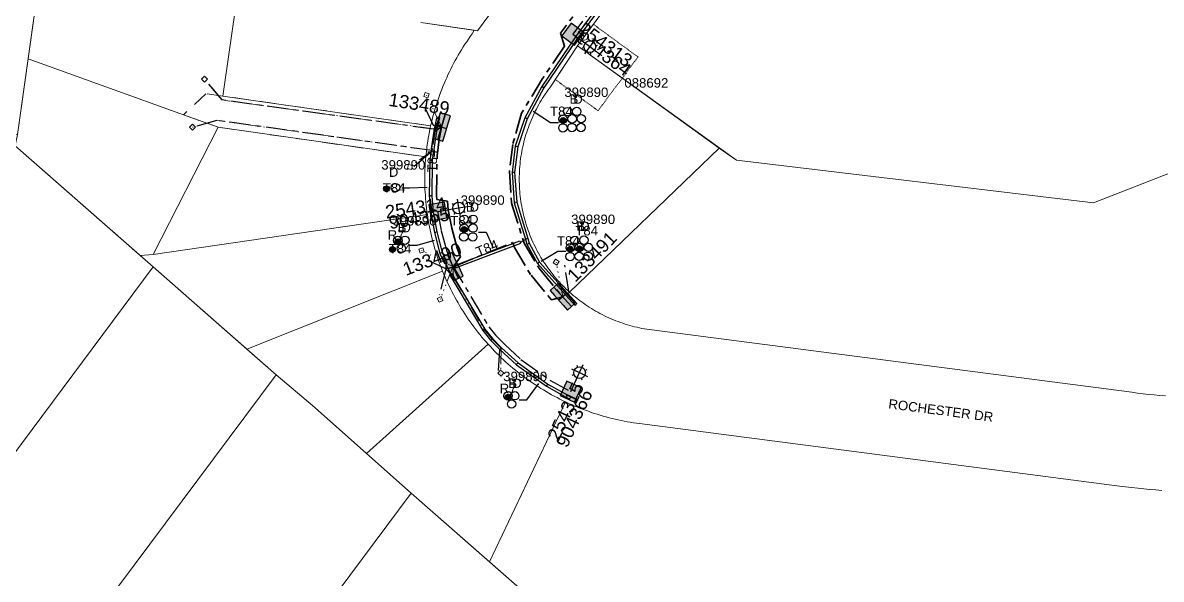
# Model space of a CAD drawing. Header units: metres. Extents: x 244561 to 254068, y 6159332 to 6162744.
# Drawn here: x 251543.8 to 251760.8, y 6161881.6 to 6161987.7 of the extents above; entities that cross this region are included whole.
import ezdxf
from ezdxf.enums import TextEntityAlignment as Align

# ---------------------------------------------------------------- set-up
doc = ezdxf.new("R2010")
doc.units = ezdxf.units.M
for name, pattern in [('Cable Exist UG', [7, 4, -1, 1, -1]), ('Dash', [5, 3, -2]), ('DASHED', [19.05, 12.7, -6.35]), ('HIDDEN2', [0.1875, 0.125, -0.0625]), ('PHANTOMX2', [6.6, 3, -0.75, 0.2, -0.75, 0.2, -0.75, 0.2, -0.75])]:
    doc.linetypes.add(name, pattern=pattern)
doc.layers.get('0').update_dxf_attribs({"color": 6})
for name, color, linetype, lineweight in [('_User_LV_Exist', 5, 'Continuous', 35), ('Cadastre Developer_SP_NEW', 92, 'Continuous', 15), ('Cadastre Easements_SP_EXT', 58, 'DASHED', 15), ('Cadastre Land Parcels_SP_EXT', 118, 'Continuous', 15), ('Cadastre Other Property_SP_EXT', 138, 'DASHED', 15), ('Cadastre Roads_SP_EXT', 218, 'Continuous', 15), ('Mains_LV_EXT', 163, 'Continuous', 25), ('Mains_LV_SL_EXT', 135, 'Continuous', 25), ('Services_SP_EXT', 42, 'PHANTOMX2', 20)]:
    doc.layers.add(name, color=color, linetype=linetype, lineweight=lineweight)
for name, color, linetype in [('Duct_SP_EXT', 30, 'Continuous'), ('Equip_SP_SL_EXT', 7, 'Continuous'), ('SupportsUG_SP_LV_EXT', 7, 'Continuous'), ('SupportsUG_SP_LV_SL_EXT', 7, 'Continuous'), ('Trench_SP_EXT', 7, 'Continuous')]:
    doc.layers.add(name, color=color, linetype=linetype)
doc.styles.add('COLUMN_LABEL', font='arial.ttf', dxfattribs={"height": 2})
doc.styles.add('iecARIAL', font='arial.ttf', dxfattribs={"height": 2})
doc.styles.add('POLE_LABEL', font='arial.ttf', dxfattribs={"height": 2})
doc.styles.add('SL_LABEL', font='arial.ttf', dxfattribs={"height": 2})
doc.styles.get("Standard").update_dxf_attribs({"font": 'arial.ttf'})

# ---------------------------------------------------------------- blocks, each defined once
blk = doc.blocks.new('COLUMN_EXT')
blk.add_hatch(color=256).paths.add_polyline_path([(1.5, -1.5), (1.5, 1.5), (-1.5, 1.5), (-1.5, -1.5)])
blk.add_lwpolyline([(1.5, 1.5), (-1.5, 1.5), (-1.5, -1.5), (1.5, -1.5)], close=True)
at = {"flags": 1}
blk.add_attdef('Z', (-1.81, 2.35), '', height=0.2, rotation=180, dxfattribs=at)
at = {"flags": 9}
for tag, style, p in [('STRUCTURE_PLANT_NUMBER', 'POLE_LABEL', (-1.81, -0.03)), ('STREET_CODE', 'COLUMN_LABEL', (-1.81, 0.2))]:
    blk.add_attdef(tag, text='', height=0.2, rotation=180, dxfattribs=dict(at, style=style)).set_placement(p, align=Align.MIDDLE_LEFT)
for tag, p in [('COLUMN_TYPE', (-1.81, 0.4)), ('STREETNAME', (-1.81, 1.6)), ('OWNED_BY', (-1.81, 0.6)), ('LOCATION', (-1.81, 1.4)), ('SUBURB', (-1.81, 1.8)), ('LEGEND', (-1.81, 1.2)), ('USAGE', (-1.81, 1)), ('NOTES', (-1.81, 2)), ('STATE', (-1.81, 0.8))]:
    blk.add_attdef(tag, text='', height=0.2, rotation=180, dxfattribs=at).set_placement(p, align=Align.MIDDLE_LEFT)
at = {"style": 'COLUMN_LABEL', "width": 0.9, "flags": 8}
blk.add_attdef('ASSET_NUM', text='', height=2, rotation=270, dxfattribs=at).set_placement((2, -4), align=Align.MIDDLE_LEFT)
blk = doc.blocks.new('PILLAR_EXT')
blk.add_hatch(color=256).paths.add_polyline_path([(-2.5, 1), (-2.5, -1), (2.5, -1), (2.5, 1)])
for p, q in [((-2.5, 0), (2.5, 0)), ((0, 1), (0, -1))]:
    blk.add_line(p, q)
at = {"ltscale": 10}
blk.add_line((2.5, 0), (-2.5, 0), dxfattribs=at)
blk.add_lwpolyline([(-2.5, -1), (-1.25, -1), (1.25, -1), (2.5, -1), (2.5, 1), (-2.5, 1)], close=True)
at = {"width": 0.9, "flags": 8}
blk.add_attdef('ASSET_NUM', text='', height=2, rotation=90, dxfattribs=at).set_placement((-2, 4), align=Align.MIDDLE_LEFT)
for tag, p, flags in [('OWNED_BY', (0, -0.2), 9), ('STATE', (0, -0.4), 9), ('SUPPORT_TYPE', (0, -0.6), 9), ('STREETNAME', (0, -1.8), 9), ('SUBURB', (0, -2), 1), ('USAGE', (0, -0.8), 9), ('LEGEND', (0, -1), 9), ('LOCATION', (0, -1.2), 9), ('NOTES', (0, -1.4), 9), ('PARENT', (0, -1.6), 9)]:
    blk.add_attdef(tag, p, '', height=0.2, dxfattribs=dict(flags=flags))
blk = doc.blocks.new('DUCT_EXT')
blk.add_circle((0, 0.8), 0.8)
at = {"flags": 1}
blk.add_attdef('Z', (0, 0), '', height=0.2, dxfattribs=at)
at = {"flags": 9}
for tag, p in [('DUCT_CODE', (0, 0)), ('XSECT_TYPE', (0, -0.2)), ('STATE', (0, -0.6)), ('FB_REFERENCE', (0, -0.4)), ('NOTES', (0, -0.8))]:
    blk.add_attdef(tag, text='', height=0.2, dxfattribs=at).set_placement(p, align=Align.MIDDLE_LEFT)
blk = doc.blocks.new('SL_LANTERN_EXT')
at = {"flags": 9}
for tag, p in [('LRATECODE', (-7.4, 0)), ('LOUTREACHVOCAB', (-7.2, 0)), ('LOUTREACH', (-7, 0)), ('LANTNUMBER', (-6.6, 0)), ('LNEW', (-6.4, 0)), ('LMASTVOCAB', (-6.2, 0)), ('LMAST', (-6, 0)), ('LLAMPVOCAB', (-5.8, 0)), ('LLAMP', (-5.6, 0)), ('LEXIST', (-5.4, 0)), ('LCHARGE3PERCENT', (-5.2, 0)), ('LCHARGE3', (-5, 0)), ('LCHARGE2PERCENT', (-4.8, 0)), ('LCHARGE2', (-4.6, 0)), ('LCHARGE1PERCENT', (-4.4, 0)), ('LCHARGE1', (-4.2, 0)), ('LCATEGORY', (-4, 0)), ('LBRACKETVOCAB', (-3.8, 0)), ('LBRACKET', (-3.6, 0)), ('LKINGHEIGHT', (-3.4, 0)), ('CREPLACE', (-3.2, 0)), ('CREMOVE', (-3, 0)), ('CNUMBER', (-2.8, 0)), ('CNEW', (-2.6, 0)), ('CEXIST', (-2.4, 0)), ('USAGE', (-2.2, 0)), ('STATE', (-2, 0)), ('OWNED_BY', (-1.8, 0)), ('ORIENTATION', (-1.6, 0)), ('OPERATING_VOLTAGE', (-1.4, 0)), ('NO_PHASES', (-1.2, 0)), ('LANTERN_TYPE', (-1, 0)), ('LANTERN_PURPOSE', (-0.8, 0)), ('CONTROL_TYPE', (-0.6, 0)), ('CONSTRUCTED_VOLTAGE', (-0.4, 0))]:
    blk.add_attdef(tag, text='', height=0.001, rotation=270, dxfattribs=at).set_placement(p, align=Align.MIDDLE_LEFT)
at = {"style": 'SL_LABEL', "flags": 9}
blk.add_attdef('STREET_CODE', text='', height=0.001, rotation=270, dxfattribs=at).set_placement((0, 0), align=Align.MIDDLE_LEFT)
at = {"flags": 1}
blk.add_attdef('Z', (0, 0), '', height=0.001, rotation=270, dxfattribs=at)
at = {"width": 0.9}
blk.add_attdef('LNUMBER', text='', height=1, dxfattribs=at).set_placement((7, -1), align=Align.MIDDLE_LEFT)
at = {"flags": 9}
for tag, p in [('LREMOVE', (0, -7.6)), ('LREPLACE', (0, -7.8)), ('LTYPE', (0, -8)), ('LTYPEVOCAB', (0, -8.2)), ('LEGEND', (0, -8.4)), ('SUBURB', (0, -8.6)), ('STREETNAME', (0, -8.8)), ('LOCATION', (0, -9)), ('NOTES', (0, -9.2)), ('MAINTAINED_BY', (0, -9.86))]:
    blk.add_attdef(tag, text='', height=0.001, dxfattribs=at).set_placement(p, align=Align.MIDDLE_LEFT)
blk.add_attdef('OPERATED_BY', (0, -9.61), '', height=0.001, dxfattribs=at)
blk.add_wipeout([(5.69, 0), (5.06, -1.06), (4, -1.69), (2.94, -1.06), (2.31, 0), (2.94, 1.06), (4, 1.69), (5.06, 1.06)])
for p, q in [((0, 0), (4, 0)), ((2.94, 1.06), (3.2, 0.8)), ((4, 1.69), (4, 0)), ((5.06, 1.06), (4.8, 0.8)), ((2.94, -1.06), (3.2, -0.8)), ((4, 0), (5.69, 0)), ((4, 0), (4, -1.69)), ((5.06, -1.06), (4.8, -0.8))]:
    blk.add_line(p, q)
blk.add_circle((4, 0), 1.12)
blk = doc.blocks.new('CCP_EXT')
at = {"flags": 9}
for tag, p in [('STATE', (0, -1.8)), ('NOTES', (0, -2))]:
    blk.add_attdef(tag, text='', height=0.2, dxfattribs=at).set_placement(p, align=Align.MIDDLE_LEFT)
blk.add_wipeout([(0, 0.57), (0.57, 0), (0, -0.57), (-0.57, 0)])
blk.add_lwpolyline([(-0.57, 0), (0, 0.57), (0.57, 0), (0, -0.57), (-0.57, 0)])
at = {"flags": 1}
blk.add_attdef('Z', (0, 0), '', height=0.2, dxfattribs=at)
at = {"flags": 9}
for tag, p in [('CCP_TYPE', (0, 0)), ('CONSTRUCTED_VOLTAGE', (0, -0.2)), ('OPERATING_VOLTAGE', (0, -0.6)), ('ORIENTATION', (0, -0.8)), ('OWNED_BY', (0, -1)), ('NO_PHASES', (0, -0.4)), ('USAGE', (0, -1.2)), ('LEGEND', (0, -1.4)), ('LIFE_SUPPORT', (0, -1.6))]:
    blk.add_attdef(tag, text='', height=0.2, dxfattribs=at).set_placement(p, align=Align.MIDDLE_LEFT)
blk = doc.blocks.new('CABLE_LARGE_EXT')
h = blk.add_hatch(color=256)
edge = h.paths.add_edge_path()
edge.add_arc((0, 0.55), 0.55, 0, 360)
blk.add_circle((0, 0.55), 0.55)
at = {"flags": 1}
blk.add_attdef('Z', (0, 0), '', height=0.2, dxfattribs=at)
at = {"flags": 9}
for tag, p in [('COND_CODE', (0, 0)), ('STATE', (0, -0.4)), ('XSECT_SIZE', (0, -0.6)), ('FB_REFERENCE', (0, -0.2)), ('NOTES', (0, -0.8))]:
    blk.add_attdef(tag, text='', height=0.2, dxfattribs=at).set_placement(p, align=Align.MIDDLE_LEFT)

msp = doc.modelspace()

# ---------------------------------------------------------------- linework, layer by layer
at = {"layer": 'Cadastre Developer_SP_NEW', "linetype": 'Continuous'}
for points in [[(251547.1928, 6161998.1245), (251444.9581, 6162005.1495), (251444.9086, 6161986.4994), (251443.9523, 6161967.8726), (251542.7676, 6161966.3383), (251547.1928, 6161998.1245)], [(251568.6128, 6161941.1318), (251542.3013, 6161964.2041), (251538.2814, 6161959.0267), (251508.3821, 6161899.3087), (251514.5984, 6161895.9076), (251520.6166, 6161892.1647), (251526.4126, 6161888.0905), (251528.1481, 6161886.7968), (251568.6128, 6161941.1318)], [(251592.0792, 6161920.5563), (251568.6128, 6161941.1318), (251528.1481, 6161886.7968), (251553.0937, 6161868.2067), (251592.0792, 6161920.5563)], [(251617.8278, 6161897.9813), (251598.9939, 6161914.6981), (251592.0792, 6161920.5563), (251553.0937, 6161868.2067), (251576.7125, 6161850.6088), (251580.4917, 6161847.8665), (251617.8278, 6161897.9813)], [(251642.1826, 6161876.6196), (251617.8278, 6161897.9813), (251580.4917, 6161847.8665), (251588.4381, 6161842.5385), (251596.644, 6161837.6196), (251605.0878, 6161833.12), (251613.7478, 6161829.0532), (251622.6021, 6161825.4294), (251642.1826, 6161876.6196)]]:
    msp.add_lwpolyline(points, close=True, dxfattribs=at)
msp.add_lwpolyline([(251619.6774, 6161987.6984), (251630.472, 6161986.146), (251643.6152, 6162003.9872)], dxfattribs=at)
at = {"layer": 'Cadastre Land Parcels_SP_EXT', "linetype": 'Continuous'}
for points in [[(251770.5469, 6161962.1909), (251807.1937, 6162110.6329), (251749.5374, 6162118.9329), (251746.094, 6162114.3611), (251649.5335, 6161983.2975), (251679.8184, 6161961.4405), (251747.8861, 6161953.3256), (251770.5469, 6161962.1909)], [(251547.1928, 6161998.1245), (251444.9581, 6162005.1495), (251444.9086, 6161986.4994), (251443.9523, 6161967.8726), (251542.7676, 6161966.3383), (251547.1928, 6161998.1245)], [(251620.6738, 6161962.6798), (251620.7392, 6161963.2766), (251620.8128, 6161963.8727), (251620.8938, 6161964.469), (251620.983, 6161965.0635), (251621.0788, 6161965.6562), (251621.1831, 6161966.2471), (251621.2938, 6161966.8392), (251621.4127, 6161967.4276), (251621.5392, 6161968.0151), (251581.8993, 6161973.6841), (251584.6271, 6161992.7406), (251547.1927, 6161998.1246), (251544.7795, 6161980.793), (251574.3924, 6161970.1353), (251581.0445, 6161967.7411), (251620.6151, 6161962.0821), (251620.6738, 6161962.6798)], [(251676.5747, 6161963.7813), (251649.5335, 6161983.2975), (251644.2291, 6161975.2474), (251643.9467, 6161974.8627), (251643.6702, 6161974.4731), (251643.3995, 6161974.0797), (251643.1364, 6161973.6825), (251642.8792, 6161973.2806), (251642.6278, 6161972.8737), (251642.3839, 6161972.4631), (251642.1475, 6161972.0498), (251641.917, 6161971.6316), (251641.694, 6161971.2096), (251641.4777, 6161970.7839), (251641.2688, 6161970.3553), (251641.0667, 6161969.923), (251640.872, 6161969.4868), (251640.6831, 6161969.0479), (251640.5026, 6161968.6072), (251640.3295, 6161968.1626), (251640.1632, 6161967.7143), (251640.0051, 6161967.2642), (251639.8536, 6161966.8114), (251639.7096, 6161966.3567), (251639.5738, 6161965.8992), (251639.4448, 6161965.439), (251639.324, 6161964.978), (251639.2107, 6161964.5152), (251639.1048, 6161964.0496), (251639.0063, 6161963.5823), (251638.9153, 6161963.1131), (251638.8326, 6161962.6431), (251638.7573, 6161962.1724), (251638.6902, 6161961.6999), (251638.6306, 6161961.2266), (251638.5792, 6161960.7525), (251638.5353, 6161960.2767), (251638.4987, 6161959.801), (251638.4713, 6161959.3246), (251638.4504, 6161958.8484), (251638.4377, 6161958.3714), (251638.4333, 6161957.8945), (251638.4363, 6161957.418), (251638.4475, 6161956.9397), (251638.4661, 6161956.4635), (251638.4929, 6161955.9866), (251638.5271, 6161955.5108), (251638.5694, 6161955.0363), (251638.6192, 6161954.5619), (251638.6772, 6161954.0878), (251638.7425, 6161953.6159), (251638.8161, 6161953.1442), (251638.897, 6161952.6727), (251638.9861, 6161952.2043), (251639.0825, 6161951.7372), (251639.1872, 6161951.2714), (251639.2992, 6161950.8077), (251639.4185, 6161950.3462), (251639.5452, 6161949.8868), (251639.68, 6161949.4287), (251639.8222, 6161948.9738), (251639.9717, 6161948.521), (251640.1286, 6161948.0704), (251640.2936, 6161947.6222), (251640.4651, 6161947.177), (251640.6439, 6161946.7349), (251640.8301, 6161946.2961), (251641.0235, 6161945.8605), (251641.2243, 6161945.4271), (251641.4324, 6161944.9978), (251641.647, 6161944.5717), (251641.8697, 6161944.1498), (251642.098, 6161943.731), (251642.3337, 6161943.3164), (251642.5759, 6161942.9049), (251642.8245, 6161942.4987), (251643.0804, 6161942.0955), (251643.3427, 6161941.6966), (251643.6115, 6161941.3028), (251643.8868, 6161940.9131), (251644.1685, 6161940.5287), (251644.4559, 6161940.1482), (251644.7497, 6161939.7731), (251645.0499, 6161939.403), (251645.3575, 6161939.0371), (251645.6698, 6161938.6764), (251645.9878, 6161938.3206), (251646.3112, 6161937.9711), (251646.6412, 6161937.6257), (251646.9769, 6161937.2864), (251647.3172, 6161936.9533), (251647.664, 6161936.6253), (251648.0156, 6161936.3034), (251676.5747, 6161963.7813)], [(251568.6289, 6161943.4938), (251581.0445, 6161967.7411), (251574.3924, 6161970.1353), (251544.7795, 6161980.793), (251542.7676, 6161966.3383), (251542.3012, 6161964.2041), (251566.1778, 6161943.2675), (251568.6289, 6161943.4938)], [(251620.9084, 6161951.0948), (251620.8246, 6161951.7016), (251620.7491, 6161952.3086), (251620.6809, 6161952.9158), (251620.6209, 6161953.5261), (251620.5683, 6161954.1357), (251620.5247, 6161954.7456), (251620.4886, 6161955.3567), (251620.4598, 6161955.9678), (251620.44, 6161956.5794), (251620.4276, 6161957.191), (251620.4235, 6161957.8039), (251620.4268, 6161958.416), (251620.4382, 6161959.0273), (251620.458, 6161959.6388), (251620.4852, 6161960.2496), (251620.5205, 6161960.8606), (251620.564, 6161961.4717), (251620.6151, 6161962.0821), (251581.0445, 6161967.7411), (251568.6289, 6161943.4938), (251620.9084, 6161951.0948)], [(251568.6128, 6161941.1318), (251542.3013, 6161964.2041), (251538.2814, 6161959.0267), (251508.3821, 6161899.3087), (251514.5984, 6161895.9076), (251520.6166, 6161892.1647), (251526.4126, 6161888.0905), (251528.1481, 6161886.7968), (251568.6128, 6161941.1318)], [(251623.8077, 6161940.317), (251623.5915, 6161940.8645), (251623.3826, 6161941.4151), (251623.1803, 6161941.9679), (251622.9852, 6161942.523), (251622.7975, 6161943.0812), (251622.6163, 6161943.6415), (251622.4416, 6161944.204), (251622.2743, 6161944.7688), (251622.1143, 6161945.3356), (251621.9617, 6161945.9037), (251621.8156, 6161946.474), (251621.6768, 6161947.0464), (251621.5454, 6161947.621), (251621.4214, 6161948.1969), (251621.3039, 6161948.7738), (251621.1946, 6161949.3531), (251621.0917, 6161949.9325), (251620.9963, 6161950.5141), (251620.9084, 6161951.0948), (251568.6289, 6161943.4938), (251566.1778, 6161943.2675), (251568.6127, 6161941.1318), (251586.5179, 6161925.4331), (251623.8077, 6161940.317)], [(251592.0792, 6161920.5563), (251568.6128, 6161941.1318), (251528.1481, 6161886.7968), (251553.0937, 6161868.2067), (251592.0792, 6161920.5563)], [(251632.517, 6161926.3529), (251632.11, 6161926.8106), (251631.7085, 6161927.2745), (251631.3127, 6161927.7425), (251630.9233, 6161928.2157), (251630.5404, 6161928.694), (251630.1639, 6161929.1774), (251629.7939, 6161929.666), (251629.4295, 6161930.1587), (251629.0724, 6161930.6557), (251628.7217, 6161931.1578), (251628.3759, 6161931.6639), (251628.0381, 6161932.1753), (251627.7077, 6161932.6908), (251627.3829, 6161933.2115), (251627.0661, 6161933.7353), (251626.755, 6161934.2634), (251626.4512, 6161934.7955), (251626.1548, 6161935.3318), (251625.8648, 6161935.8714), (251625.582, 6161936.415), (251625.3066, 6161936.963), (251625.0385, 6161937.513), (251624.7761, 6161938.0672), (251624.5226, 6161938.6256), (251624.2756, 6161939.1861), (251624.0367, 6161939.75), (251623.8077, 6161940.317), (251586.5179, 6161925.4331), (251592.0791, 6161920.5563), (251598.9937, 6161914.6981), (251609.3281, 6161905.5256), (251632.517, 6161926.3529)], [(251647.239, 6161915.3867), (251646.7025, 6161915.6469), (251646.169, 6161915.9132), (251645.6387, 6161916.1856), (251645.1122, 6161916.4649), (251644.5897, 6161916.7514), (251644.0704, 6161917.0439), (251643.555, 6161917.3435), (251643.0427, 6161917.6482), (251642.5351, 6161917.9609), (251642.0315, 6161918.2797), (251641.5318, 6161918.6056), (251641.0361, 6161918.9366), (251640.5451, 6161919.2737), (251640.0581, 6161919.6178), (251639.575, 6161919.968), (251639.0975, 6161920.3244), (251638.624, 6161920.6868), (251638.1552, 6161921.0543), (251637.6912, 6161921.4279), (251637.2312, 6161921.8086), (251636.7767, 6161922.1945), (251636.3271, 6161922.5853), (251635.883, 6161922.9824), (251635.4438, 6161923.3846), (251635.0092, 6161923.7938), (251634.5796, 6161924.2071), (251634.1555, 6161924.6266), (251633.737, 6161925.0512), (251633.3241, 6161925.481), (251632.9169, 6161925.9149), (251632.517, 6161926.3529), (251609.3281, 6161905.5256), (251617.8276, 6161897.9813), (251632.7481, 6161884.895), (251647.239, 6161915.3867)], [(251617.8278, 6161897.9813), (251598.9939, 6161914.6981), (251592.0792, 6161920.5563), (251553.0937, 6161868.2067), (251576.7125, 6161850.6088), (251580.4917, 6161847.8665), (251617.8278, 6161897.9813)], [(251642.1826, 6161876.6196), (251617.8278, 6161897.9813), (251580.4917, 6161847.8665), (251588.4381, 6161842.5385), (251596.644, 6161837.6196), (251605.0878, 6161833.12), (251613.7478, 6161829.0532), (251622.6021, 6161825.4294), (251642.1826, 6161876.6196)]]:
    msp.add_lwpolyline(points, close=True, dxfattribs=at)
for points in [[(251619.6774, 6161987.6984), (251630.472, 6161986.146), (251643.6152, 6162003.9872)], [(251584.6271, 6161992.7406), (251581.8993, 6161973.6841), (251621.5392, 6161968.0151), (251621.6738, 6161968.6049), (251621.6738, 6161968.6049), (251621.8159, 6161969.1938), (251621.9662, 6161969.78), (251622.124, 6161970.3645), (251622.2884, 6161970.947), (251622.4611, 6161971.5279), (251622.6421, 6161972.1059), (251622.8297, 6161972.6812), (251623.0239, 6161973.2536), (251623.2265, 6161973.8253), (251623.4356, 6161974.3932), (251623.6524, 6161974.9583), (251623.8765, 6161975.5216), (251624.1073, 6161976.0801), (251624.3456, 6161976.6369), (251624.5923, 6161977.1898), (251624.8446, 6161977.7409), (251625.1046, 6161978.2873), (251625.3713, 6161978.8309), (251625.6445, 6161979.3716), (251625.9253, 6161979.9076), (251626.2127, 6161980.4398), (251626.5077, 6161980.9701), (251626.8093, 6161981.4947), (251627.1168, 6161982.0154), (251627.431, 6161982.5334), (251627.7527, 6161983.0466), (251628.0803, 6161983.555), (251628.4153, 6161984.0606), (251628.7555, 6161984.5614), (251629.1031, 6161985.0563), (251629.4567, 6161985.5485), (251629.8345, 6161986.2373), (251619.6772, 6161987.6984)], [(251770.5469, 6161962.1909), (251747.8861, 6161953.3256), (251679.8184, 6161961.4405), (251679.8184, 6161961.4405), (251676.5747, 6161963.7813), (251648.0156, 6161936.3034), (251648.3694, 6161935.9925), (251648.728, 6161935.6837), (251649.0922, 6161935.381), (251649.462, 6161935.0845), (251649.8357, 6161934.794), (251650.2143, 6161934.5096), (251650.5976, 6161934.2323), (251650.9864, 6161933.9612), (251651.3783, 6161933.6961), (251651.7743, 6161933.4371), (251652.175, 6161933.1841), (251652.5796, 6161932.9383), (251652.9882, 6161932.6995), (251653.4006, 6161932.4668), (251653.8179, 6161932.2412), (251654.2374, 6161932.0226), (251654.6609, 6161931.8101), (251655.0873, 6161931.6067), (251655.5179, 6161931.4083), (251655.9506, 6161931.2169), (251656.3872, 6161931.0326), (251656.827, 6161930.8573), (251657.2691, 6161930.6871), (251657.7142, 6161930.5249), (251658.1616, 6161930.3698), (251658.6113, 6161930.2217), (251659.0632, 6161930.0826), (251659.5183, 6161929.9495), (251659.9747, 6161929.8235), (251660.4335, 6161929.7055), (251660.8936, 6161929.5955), (251661.3561, 6161929.4925), (251661.82, 6161929.3965), (251662.2853, 6161929.3085), (251662.752, 6161929.2295), (251663.2203, 6161929.1566), (251663.6892, 6161929.0916), (251755.2088, 6161917.1994), (251756.279, 6161917.064), (251757.3506, 6161916.9356), (251758.4237, 6161916.8162), (251759.4974, 6161916.7038), (251760.5717, 6161916.5983), (251761.6466, 6161916.5019)], [(251760.9702, 6161898.4827), (251759.8106, 6161898.58), (251758.6533, 6161898.6862), (251757.4948, 6161898.8013), (251756.3386, 6161898.9234), (251755.1839, 6161899.0526), (251754.0289, 6161899.1917), (251752.8753, 6161899.3377), (251661.3551, 6161911.2298), (251660.7699, 6161911.3096), (251660.1853, 6161911.3964), (251659.6022, 6161911.4911), (251659.0188, 6161911.5938), (251658.4387, 6161911.7027), (251657.8591, 6161911.8194), (251657.281, 6161911.9432), (251656.7051, 6161912.0739), (251656.1298, 6161912.2117), (251655.5569, 6161912.3575), (251654.9862, 6161912.5103), (251654.417, 6161912.6702), (251653.8501, 6161912.837), (251653.2854, 6161913.0109), (251652.7229, 6161913.1928), (251652.1628, 6161913.3807), (251651.6049, 6161913.5766), (251651.0494, 6161913.7776), (251650.4961, 6161913.9877), (251649.9466, 6161914.2037), (251649.3996, 6161914.4259), (251648.8548, 6161914.656), (251648.3131, 6161914.8932), (251647.7745, 6161915.1374), (251647.239, 6161915.3867), (251632.7481, 6161884.895), (251642.1825, 6161876.6196)]]:
    msp.add_lwpolyline(points, dxfattribs=at)
at = {"layer": 'Duct_SP_EXT'}
for p, q in [((251642.7088, 6161975.4819), (251639.5153, 6161969.5565)), ((251643.1198, 6161975.2328), (251639.9569, 6161969.3642)), ((251642.7088, 6161975.4819), (251642.9143, 6161975.3574)), ((251643.1198, 6161975.2328), (251642.9143, 6161975.3574)), ((251622.7425, 6161969.7191), (251622.2382, 6161967.4434)), ((251623.2111, 6161969.6153), (251622.7107, 6161967.3568)), ((251622.7425, 6161969.7191), (251622.9768, 6161969.6672)), ((251623.2111, 6161969.6153), (251622.9768, 6161969.6672)), ((251639.5153, 6161969.5565), (251637.6676, 6161964.1123)), ((251639.9569, 6161969.3642), (251638.138, 6161964.0047)), ((251639.5153, 6161969.5565), (251639.7361, 6161969.4604)), ((251639.9569, 6161969.3642), (251639.7361, 6161969.4604)), ((251622.2382, 6161967.4434), (251621.3602, 6161961.4145)), ((251622.7107, 6161967.3568), (251621.8397, 6161961.3765)), ((251622.2382, 6161967.4434), (251622.4745, 6161967.4001)), ((251622.7107, 6161967.3568), (251622.4745, 6161967.4001)), ((251637.6676, 6161964.1123), (251637.0554, 6161959.1463)), ((251638.138, 6161964.0047), (251637.5375, 6161959.1337)), ((251637.6676, 6161964.1123), (251637.9028, 6161964.0585)), ((251638.138, 6161964.0047), (251637.9028, 6161964.0585)), ((251621.3602, 6161961.4145), (251621.6, 6161961.3955)), ((251621.8397, 6161961.3765), (251621.6, 6161961.3955)), ((251637.0554, 6161959.1463), (251637.4637, 6161953.3622)), ((251637.0554, 6161959.1463), (251637.2965, 6161959.14)), ((251637.5375, 6161959.1337), (251637.2965, 6161959.14)), ((251637.5375, 6161959.1337), (251637.9387, 6161953.4506)), ((251637.4637, 6161953.3622), (251637.7012, 6161953.4064)), ((251637.4637, 6161953.3622), (251639.5966, 6161946.4073)), ((251637.9387, 6161953.4506), (251637.7012, 6161953.4064)), ((251637.9387, 6161953.4506), (251640.0555, 6161946.5481)), ((251622.2657, 6161947.6871), (251622.5003, 6161947.7386)), ((251622.2657, 6161947.6871), (251623.2861, 6161943.6863)), ((251622.7348, 6161947.7901), (251622.5003, 6161947.7386)), ((251622.7348, 6161947.7901), (251623.7403, 6161943.8478)), ((251626.1164, 6161941.3662), (251638.5601, 6161946.0791)), ((251626.2864, 6161940.9174), (251638.7301, 6161945.6303)), ((251638.5601, 6161946.0791), (251638.6451, 6161945.8547)), ((251638.7301, 6161945.6303), (251638.6451, 6161945.8547)), ((251639.5966, 6161946.4073), (251639.826, 6161946.4777)), ((251639.5969, 6161946.4062), (251639.826, 6161946.4777)), ((251639.5969, 6161946.4062), (251639.9021, 6161945.4278)), ((251640.0551, 6161946.5492), (251639.826, 6161946.4777)), ((251640.0555, 6161946.5481), (251639.826, 6161946.4777)), ((251639.9021, 6161945.4278), (251640.1244, 6161945.5214)), ((251639.9021, 6161945.4278), (251641.8847, 6161941.7517)), ((251640.0551, 6161946.5492), (251640.3466, 6161945.6149)), ((251640.3466, 6161945.6149), (251640.1244, 6161945.5214)), ((251640.3466, 6161945.6149), (251642.2798, 6161942.0303)), ((251623.2861, 6161943.6863), (251623.5132, 6161943.7671)), ((251623.2861, 6161943.6863), (251624.1853, 6161941.7438)), ((251623.7403, 6161943.8478), (251623.5132, 6161943.7671)), ((251623.7403, 6161943.8478), (251624.6209, 6161941.9454)), ((251624.1853, 6161941.7438), (251624.4031, 6161941.8446)), ((251624.6209, 6161941.9454), (251624.4031, 6161941.8446)), ((251626.1164, 6161941.3662), (251626.2014, 6161941.1418)), ((251626.2864, 6161940.9174), (251626.2014, 6161941.1418)), ((251641.8847, 6161941.7517), (251642.0822, 6161941.891)), ((251642.2798, 6161942.0303), (251642.0822, 6161941.891)), ((251625.1069, 6161939.641), (251625.3131, 6161939.7638)), ((251625.5193, 6161939.8867), (251625.3131, 6161939.7638)), ((251625.5193, 6161939.8867), (251631.85, 6161929.2641)), ((251649.0502, 6161933.8083), (251649.2284, 6161933.9691)), ((251649.4066, 6161934.1298), (251649.2284, 6161933.9691)), ((251631.4555, 6161928.9885), (251631.6528, 6161929.1263)), ((251631.4555, 6161928.9885), (251632.9674, 6161927.1277)), ((251631.85, 6161929.2641), (251631.6528, 6161929.1263)), ((251631.85, 6161929.2641), (251633.3243, 6161927.4496)), ((251632.9674, 6161927.1277), (251633.1458, 6161927.2886)), ((251632.9674, 6161927.1277), (251634.727, 6161925.368)), ((251633.3243, 6161927.4496), (251633.1458, 6161927.2886)), ((251633.3243, 6161927.4496), (251635.0599, 6161925.714)), ((251635.0599, 6161925.714), (251634.8935, 6161925.541)), ((251635.0599, 6161925.714), (251638.2081, 6161922.799)), ((251634.727, 6161925.368), (251634.8935, 6161925.541)), ((251637.9047, 6161922.4258), (251638.0564, 6161922.6124)), ((251638.2081, 6161922.799), (251638.0564, 6161922.6124))]:
    msp.add_line(p, q, dxfattribs=at)
for points in [[(251645.9172, 6161968.5753), (251644.3992, 6161968.5753), (251641.0758, 6161970.729)], [(251616.0488, 6161956.1819), (251617.537, 6161956.1819), (251620.9022, 6161956.3499)], [(251630.6531, 6161947.7483), (251632.1412, 6161947.7483), (251633.4805, 6161944.7283)], [(251617.4733, 6161945.237), (251618.9615, 6161945.237), (251622.2889, 6161946.1934)], [(251647.2893, 6161944.0367), (251645.7712, 6161944.0367), (251642.6215, 6161942.1412)], [(251638.3954, 6161915.7866), (251639.8836, 6161915.7866), (251642.1852, 6161918.8679)]]:
    msp.add_lwpolyline(points, dxfattribs=at)
at = {"layer": 'Trench_SP_EXT', "linetype": 'Cable Exist UG'}
for points in [[(251638.6451, 6161945.8547), (251639.826, 6161946.4777)], [(251624.4031, 6161941.8446), (251624.4449, 6161940.7353), (251625.3131, 6161939.7638)], [(251626.2014, 6161941.1418), (251624.4449, 6161940.7353)]]:
    msp.add_lwpolyline(points, dxfattribs=at)

# ---------------------------------------------------------------- block references
at = {"layer": 'Duct_SP_EXT'}
for name, p in [('DUCT_EXT', (251647.6357, 6161969.9211)), ('DUCT_EXT', (251649.3853, 6161969.9545)), ('DUCT_EXT', (251646.7856, 6161968.4984)), ('CABLE_LARGE_EXT', (251646.7856, 6161968.4984)), ('DUCT_EXT', (251648.5161, 6161968.5477)), ('DUCT_EXT', (251650.2526, 6161968.5799)), ('DUCT_EXT', (251646.7538, 6161966.8232)), ('DUCT_EXT', (251648.4774, 6161966.8714)), ('DUCT_EXT', (251650.2002, 6161966.8909)), ('CABLE_LARGE_EXT', (251613.1141, 6161955.4772)), ('DUCT_EXT', (251614.8389, 6161955.4374)), ('DUCT_EXT', (251627.9036, 6161949.4023)), ('DUCT_EXT', (251629.6196, 6161949.3966)), ('DUCT_EXT', (251627.8621, 6161946.025)), ('DUCT_EXT', (251627.9154, 6161947.7107)), ('CABLE_LARGE_EXT', (251627.9154, 6161947.7106)), ('DUCT_EXT', (251629.5673, 6161946.028)), ('DUCT_EXT', (251629.6196, 6161947.717)), ('DUCT_EXT', (251615.2799, 6161945.3637)), ('CABLE_LARGE_EXT', (251615.2798, 6161945.3636)), ('DUCT_EXT', (251615.9616, 6161943.8337)), ('DUCT_EXT', (251616.6502, 6161945.389)), ('DUCT_EXT', (251648.1576, 6161943.9599)), ('DUCT_EXT', (251649.0076, 6161945.3826)), ('DUCT_EXT', (251649.8881, 6161944.0091)), ('DUCT_EXT', (251650.7574, 6161945.4159)), ('DUCT_EXT', (251651.6246, 6161944.0413)), ('CABLE_LARGE_EXT', (251614.2367, 6161943.8734)), ('DUCT_EXT', (251648.1258, 6161942.2847)), ('CABLE_LARGE_EXT', (251648.1576, 6161943.9599)), ('DUCT_EXT', (251649.8494, 6161942.3329)), ('CABLE_LARGE_EXT', (251649.888, 6161944.0092)), ('DUCT_EXT', (251651.5722, 6161942.3523)), ('DUCT_EXT', (251636.3081, 6161915.7303)), ('DUCT_EXT', (251637.5726, 6161915.7527)), ('CABLE_LARGE_EXT', (251636.3081, 6161915.7303)), ('DUCT_EXT', (251636.9722, 6161914.1743))]:
    msp.add_blockref(name, p, dxfattribs=at)
at = {"layer": 'SupportsUG_SP_LV_EXT'}
ref = msp.add_blockref('PILLAR_EXT', (251623.6204, 6161967.7945), dxfattribs=dict(at, rotation=73.41266129414032))
ref.add_attrib('ASSET_NUM', '133489', dxfattribs={"layer": '0', "height": 2.5, "rotation": 351.212629, "style": 'iecARIAL'}).set_placement((251625.1204, 6161971.2945), align=Align.MIDDLE_RIGHT)
ref = msp.add_blockref('PILLAR_EXT', (251646.7116, 6161935.4103), dxfattribs=dict(at, rotation=311.6512704419445))
ref.add_attrib('ASSET_NUM', '133491', dxfattribs={"layer": '0', "height": 2.5, "rotation": 45.698486, "style": 'iecARIAL'}).set_placement((251648.2116, 6161938.9103), align=Align.MIDDLE_LEFT)
ref = msp.add_blockref('PILLAR_EXT', (251625.7719, 6161941.1845), dxfattribs=dict(at, rotation=114.7677803847766))
ref.add_attrib('ASSET_NUM', '133490', dxfattribs={"layer": '0', "height": 2.5, "rotation": 20.806791, "style": 'iecARIAL'}).set_placement((251627.2719, 6161944.6845), align=Align.MIDDLE_RIGHT)
at = {"layer": 'SupportsUG_SP_LV_SL_EXT'}
ref = msp.add_blockref('COLUMN_EXT', (251648.6527, 6161985.4738), dxfattribs=dict(at, rotation=323.7827410556068))
ref.add_attrib('ASSET_NUM', '904364', dxfattribs={"layer": '0', "height": 2.5, "rotation": 323.782741, "style": 'COLUMN_LABEL'}).set_placement((251650.6527, 6161986.2238), align=Align.TOP_LEFT)
ref = msp.add_blockref('COLUMN_EXT', (251622.9227, 6161951.7105), dxfattribs=dict(at, rotation=9.213752271404516))
ref.add_attrib('ASSET_NUM', '904365', dxfattribs={"layer": '0', "height": 2.5, "rotation": 8.177381, "style": 'COLUMN_LABEL'}).set_placement((251624.9227, 6161952.4605), align=Align.TOP_RIGHT)
ref = msp.add_blockref('COLUMN_EXT', (251648.2333, 6161917.3347), dxfattribs=dict(at, rotation=64.90866947409421))
ref.add_attrib('ASSET_NUM', '904366', dxfattribs={"layer": '0', "height": 2.5, "rotation": 64.908669, "style": 'COLUMN_LABEL'}).set_placement((251650.2333, 6161918.0847), align=Align.TOP_RIGHT)

# ---------------------------------------------------------------- texts
at = {"layer": 'Cadastre Other Property_SP_EXT'}
msp.add_text('088692', height=1.8, dxfattribs=at).set_placement((251658.4692, 6161975.2969))
at = {"layer": 'Cadastre Roads_SP_EXT'}
msp.add_text('ROCHESTER DR', height=1.8, rotation=352.589354, dxfattribs=at).set_placement((251708.7271, 6161914.1565))
at = {"layer": 'Duct_SP_EXT'}
for s, p in [('399890', (251647.0267, 6161973.513)), ('B', (251648.012, 6161972.2267)), ('D', (251648.7235, 6161972.2131)), ('T84', (251644.3005, 6161969.8916)), ('399890', (251612.127, 6161959.6705)), ('D', (251613.5707, 6161958.2884)), ('399890', (251627.261, 6161952.9552)), ('B', (251628.2463, 6161951.6689)), ('D', (251628.9578, 6161951.6552)), ('399890', (251614.2608, 6161949.0014)), ('B', (251615.246, 6161947.7151)), ('399890', (251648.3198, 6161949.291)), ('B', (251649.305, 6161948.0048)), ('D', (251650.0165, 6161947.9911)), ('R7', (251613.3428, 6161946.311)), ('D', (251615.9576, 6161947.7015)), ('T84', (251649.1174, 6161947.124)), ('T84', (251613.5367, 6161943.6734)), ('T84', (251645.6172, 6161945.1652)), ('399890', (251635.3678, 6161919.3359)), ('B', (251636.353, 6161918.0496)), ('D', (251637.0646, 6161918.0359)), ('R7', (251634.7095, 6161917.0387))]:
    msp.add_text(s, height=1.8, dxfattribs=at).set_placement(p)
at = {"layer": 'Mains_LV_EXT'}
for rotation, p in [(89.131637, (251622.7114, 6161959.1178)), (22.168414, (251630.6015, 6161943.0671))]:
    msp.add_text('T84', height=1.8, rotation=rotation, dxfattribs=at).set_placement(p)

# ---------------------------------------------------------------- next in the draw order: block references
at = {"layer": 'Equip_SP_SL_EXT'}
ref = msp.add_blockref('SL_LANTERN_EXT', (251648.6527, 6161985.4738), dxfattribs=dict(at, rotation=323.7827410556068))
ref.add_attrib('ASSET_NUM', '254313', dxfattribs={"layer": '0', "height": 2.5, "rotation": 323.782741, "style": 'iecARIAL'}).set_placement((251650.1527, 6161986.9738), align=Align.MIDDLE_LEFT)
ref = msp.add_blockref('SL_LANTERN_EXT', (251622.9227, 6161951.7105), dxfattribs=dict(at, rotation=9.213752271404516))
ref.add_attrib('ASSET_NUM', '254314', dxfattribs={"layer": '0', "height": 2.5, "rotation": 8.177381, "style": 'iecARIAL'}).set_placement((251624.4227, 6161953.2105), align=Align.MIDDLE_RIGHT)
ref = msp.add_blockref('SL_LANTERN_EXT', (251648.2333, 6161917.3348), dxfattribs=dict(at, rotation=64.90866947409421))
ref.add_attrib('ASSET_NUM', '254315', dxfattribs={"layer": '0', "height": 2.5, "rotation": 64.908669, "style": 'iecARIAL'}).set_placement((251649.7333, 6161918.8348), align=Align.MIDDLE_RIGHT)
at = {"layer": 'Services_SP_EXT'}
for p in [(251578.4441, 6161976.9057), (251576.1539, 6161967.7444)]:
    msp.add_blockref('CCP_EXT', p, dxfattribs=at)
for p, rotation in [((251620.735, 6161973.8711), 295.4126617731608), ((251617.5876, 6161960.1804), 31.4126615016165), ((251619.7893, 6161944.26), 332.8067908351654), ((251645.4769, 6161942.0229), 280.5654017543554), ((251623.3415, 6161934.9121), 68.80679092011182), ((251634.9299, 6161920.8812), 184.5654017749874)]:
    msp.add_blockref('CCP_EXT', p, dxfattribs=dict(at, rotation=rotation))

# ---------------------------------------------------------------- next in the draw order: linework, layer by layer
at = {"layer": '_User_LV_Exist', "linetype": 'Cable Exist UG'}
for points in [[(251710.118, 6162121.5613), (251710.959, 6162120.3959), (251714.3484, 6162119.9402), (251714.9069, 6162120.8725), (251714.9069, 6162120.8725), (251741.8344, 6162116.9944), (251742.9414, 6162116.821), (251742.9414, 6162116.821), (251646.3132, 6161985.6701), (251647.0755, 6161983.2322), (251647.0755, 6161983.2322), (251642.8699, 6161977.0089), (251638.8802, 6161970.4062), (251637.1805, 6161964.4604), (251636.5443, 6161959.2988), (251636.9709, 6161953.2675), (251639.3535, 6161945.6273), (251642.3266, 6161940.6738), (251646.7112, 6161935.4111)], [(251625.8396, 6161941.1269), (251627.2037, 6161943.0468), (251627.2037, 6161943.0468), (251626.5862, 6161944.6735), (251625.5543, 6161948.474), (251624.9054, 6161951.9844), (251624.7506, 6161953.6583), (251622.7142, 6161953.9623), (251622.7142, 6161953.9623), (251622.6447, 6161954.7132), (251622.7596, 6161962.2976), (251623.1769, 6161965.4555), (251623.604, 6161967.7398)], [(251625.8396, 6161941.1269), (251637.2163, 6161945.7623), (251637.2163, 6161945.7623), (251637.5154, 6161944.8038), (251640.6905, 6161939.5119), (251644.6024, 6161934.8175), (251646.7117, 6161935.4104)]]:
    msp.add_lwpolyline(points, dxfattribs=at)
at = {"layer": 'Cadastre Developer_SP_NEW', "linetype": 'Continuous'}
for points in [[(251770.5469, 6161962.1909), (251807.1937, 6162110.6329), (251749.5374, 6162118.9329), (251746.094, 6162114.3611), (251649.5335, 6161983.2975), (251679.8184, 6161961.4405), (251747.8861, 6161953.3256), (251770.5469, 6161962.1909)], [(251620.6738, 6161962.6798), (251620.7392, 6161963.2766), (251620.8128, 6161963.8727), (251620.8938, 6161964.469), (251620.983, 6161965.0635), (251621.0788, 6161965.6562), (251621.1831, 6161966.2471), (251621.2938, 6161966.8392), (251621.4127, 6161967.4276), (251621.5392, 6161968.0151), (251581.8993, 6161973.6841), (251584.6271, 6161992.7406), (251547.1927, 6161998.1246), (251544.7795, 6161980.793), (251574.3924, 6161970.1353), (251581.0445, 6161967.7411), (251620.6151, 6161962.0821), (251620.6738, 6161962.6798)], [(251676.5747, 6161963.7813), (251649.5335, 6161983.2975), (251644.2291, 6161975.2474), (251643.9467, 6161974.8627), (251643.6702, 6161974.4731), (251643.3995, 6161974.0797), (251643.1364, 6161973.6825), (251642.8792, 6161973.2806), (251642.6278, 6161972.8737), (251642.3839, 6161972.4631), (251642.1475, 6161972.0498), (251641.917, 6161971.6316), (251641.694, 6161971.2096), (251641.4777, 6161970.7839), (251641.2688, 6161970.3553), (251641.0667, 6161969.923), (251640.872, 6161969.4868), (251640.6831, 6161969.0479), (251640.5026, 6161968.6072), (251640.3295, 6161968.1626), (251640.1632, 6161967.7143), (251640.0051, 6161967.2642), (251639.8536, 6161966.8114), (251639.7096, 6161966.3567), (251639.5738, 6161965.8992), (251639.4448, 6161965.439), (251639.324, 6161964.978), (251639.2107, 6161964.5152), (251639.1048, 6161964.0496), (251639.0063, 6161963.5823), (251638.9153, 6161963.1131), (251638.8326, 6161962.6431), (251638.7573, 6161962.1724), (251638.6902, 6161961.6999), (251638.6306, 6161961.2266), (251638.5792, 6161960.7525), (251638.5353, 6161960.2767), (251638.4987, 6161959.801), (251638.4713, 6161959.3246), (251638.4504, 6161958.8484), (251638.4377, 6161958.3714), (251638.4333, 6161957.8945), (251638.4363, 6161957.418), (251638.4475, 6161956.9397), (251638.4661, 6161956.4635), (251638.4929, 6161955.9866), (251638.5271, 6161955.5108), (251638.5694, 6161955.0363), (251638.6192, 6161954.5619), (251638.6772, 6161954.0878), (251638.7425, 6161953.6159), (251638.8161, 6161953.1442), (251638.897, 6161952.6727), (251638.9861, 6161952.2043), (251639.0825, 6161951.7372), (251639.1872, 6161951.2714), (251639.2992, 6161950.8077), (251639.4185, 6161950.3462), (251639.5452, 6161949.8868), (251639.68, 6161949.4287), (251639.8222, 6161948.9738), (251639.9717, 6161948.521), (251640.1286, 6161948.0704), (251640.2936, 6161947.6222), (251640.4651, 6161947.177), (251640.6439, 6161946.7349), (251640.8301, 6161946.2961), (251641.0235, 6161945.8605), (251641.2243, 6161945.4271), (251641.4324, 6161944.9978), (251641.647, 6161944.5717), (251641.8697, 6161944.1498), (251642.098, 6161943.731), (251642.3337, 6161943.3164), (251642.5759, 6161942.9049), (251642.8245, 6161942.4987), (251643.0804, 6161942.0955), (251643.3427, 6161941.6966), (251643.6115, 6161941.3028), (251643.8868, 6161940.9131), (251644.1685, 6161940.5287), (251644.4559, 6161940.1482), (251644.7497, 6161939.7731), (251645.0499, 6161939.403), (251645.3575, 6161939.0371), (251645.6698, 6161938.6764), (251645.9878, 6161938.3206), (251646.3112, 6161937.9711), (251646.6412, 6161937.6257), (251646.9769, 6161937.2864), (251647.3172, 6161936.9533), (251647.664, 6161936.6253), (251648.0156, 6161936.3034), (251676.5747, 6161963.7813)], [(251568.6289, 6161943.4938), (251581.0445, 6161967.7411), (251574.3924, 6161970.1353), (251544.7795, 6161980.793), (251542.7676, 6161966.3383), (251542.3012, 6161964.2041), (251566.1778, 6161943.2675), (251568.6289, 6161943.4938)], [(251620.9084, 6161951.0948), (251620.8246, 6161951.7016), (251620.7491, 6161952.3086), (251620.6809, 6161952.9158), (251620.6209, 6161953.5261), (251620.5683, 6161954.1357), (251620.5247, 6161954.7456), (251620.4886, 6161955.3567), (251620.4598, 6161955.9678), (251620.44, 6161956.5794), (251620.4276, 6161957.191), (251620.4235, 6161957.8039), (251620.4268, 6161958.416), (251620.4382, 6161959.0273), (251620.458, 6161959.6388), (251620.4852, 6161960.2496), (251620.5205, 6161960.8606), (251620.564, 6161961.4717), (251620.6151, 6161962.0821), (251581.0445, 6161967.7411), (251568.6289, 6161943.4938), (251620.9084, 6161951.0948)], [(251623.8077, 6161940.317), (251623.5915, 6161940.8645), (251623.3826, 6161941.4151), (251623.1803, 6161941.9679), (251622.9852, 6161942.523), (251622.7975, 6161943.0812), (251622.6163, 6161943.6415), (251622.4416, 6161944.204), (251622.2743, 6161944.7688), (251622.1143, 6161945.3356), (251621.9617, 6161945.9037), (251621.8156, 6161946.474), (251621.6768, 6161947.0464), (251621.5454, 6161947.621), (251621.4214, 6161948.1969), (251621.3039, 6161948.7738), (251621.1946, 6161949.3531), (251621.0917, 6161949.9325), (251620.9963, 6161950.5141), (251620.9084, 6161951.0948), (251568.6289, 6161943.4938), (251566.1778, 6161943.2675), (251568.6127, 6161941.1318), (251586.5179, 6161925.4331), (251623.8077, 6161940.317)], [(251632.517, 6161926.3529), (251632.11, 6161926.8106), (251631.7085, 6161927.2745), (251631.3127, 6161927.7425), (251630.9233, 6161928.2157), (251630.5404, 6161928.694), (251630.1639, 6161929.1774), (251629.7939, 6161929.666), (251629.4295, 6161930.1587), (251629.0724, 6161930.6557), (251628.7217, 6161931.1578), (251628.3759, 6161931.6639), (251628.0381, 6161932.1753), (251627.7077, 6161932.6908), (251627.3829, 6161933.2115), (251627.0661, 6161933.7353), (251626.755, 6161934.2634), (251626.4512, 6161934.7955), (251626.1548, 6161935.3318), (251625.8648, 6161935.8714), (251625.582, 6161936.415), (251625.3066, 6161936.963), (251625.0385, 6161937.513), (251624.7761, 6161938.0672), (251624.5226, 6161938.6256), (251624.2756, 6161939.1861), (251624.0367, 6161939.75), (251623.8077, 6161940.317), (251586.5179, 6161925.4331), (251592.0791, 6161920.5563), (251598.9937, 6161914.6981), (251609.3281, 6161905.5256), (251632.517, 6161926.3529)], [(251647.239, 6161915.3867), (251646.7025, 6161915.6469), (251646.169, 6161915.9132), (251645.6387, 6161916.1856), (251645.1122, 6161916.4649), (251644.5897, 6161916.7514), (251644.0704, 6161917.0439), (251643.555, 6161917.3435), (251643.0427, 6161917.6482), (251642.5351, 6161917.9609), (251642.0315, 6161918.2797), (251641.5318, 6161918.6056), (251641.0361, 6161918.9366), (251640.5451, 6161919.2737), (251640.0581, 6161919.6178), (251639.575, 6161919.968), (251639.0975, 6161920.3244), (251638.624, 6161920.6868), (251638.1552, 6161921.0543), (251637.6912, 6161921.4279), (251637.2312, 6161921.8086), (251636.7767, 6161922.1945), (251636.3271, 6161922.5853), (251635.883, 6161922.9824), (251635.4438, 6161923.3846), (251635.0092, 6161923.7938), (251634.5796, 6161924.2071), (251634.1555, 6161924.6266), (251633.737, 6161925.0512), (251633.3241, 6161925.481), (251632.9169, 6161925.9149), (251632.517, 6161926.3529), (251609.3281, 6161905.5256), (251617.8276, 6161897.9813), (251632.7481, 6161884.895), (251647.239, 6161915.3867)]]:
    msp.add_lwpolyline(points, close=True, dxfattribs=at)
for points in [[(251584.6271, 6161992.7406), (251581.8993, 6161973.6841), (251621.5392, 6161968.0151), (251621.6738, 6161968.6049), (251621.6738, 6161968.6049), (251621.8159, 6161969.1938), (251621.9662, 6161969.78), (251622.124, 6161970.3645), (251622.2884, 6161970.947), (251622.4611, 6161971.5279), (251622.6421, 6161972.1059), (251622.8297, 6161972.6812), (251623.0239, 6161973.2536), (251623.2265, 6161973.8253), (251623.4356, 6161974.3932), (251623.6524, 6161974.9583), (251623.8765, 6161975.5216), (251624.1073, 6161976.0801), (251624.3456, 6161976.6369), (251624.5923, 6161977.1898), (251624.8446, 6161977.7409), (251625.1046, 6161978.2873), (251625.3713, 6161978.8309), (251625.6445, 6161979.3716), (251625.9253, 6161979.9076), (251626.2127, 6161980.4398), (251626.5077, 6161980.9701), (251626.8093, 6161981.4947), (251627.1168, 6161982.0154), (251627.431, 6161982.5334), (251627.7527, 6161983.0466), (251628.0803, 6161983.555), (251628.4153, 6161984.0606), (251628.7555, 6161984.5614), (251629.1031, 6161985.0563), (251629.4567, 6161985.5485), (251629.8345, 6161986.2373), (251619.6772, 6161987.6984)], [(251770.5469, 6161962.1909), (251747.8861, 6161953.3256), (251679.8184, 6161961.4405), (251679.8184, 6161961.4405), (251676.5747, 6161963.7813), (251648.0156, 6161936.3034), (251648.3694, 6161935.9925), (251648.728, 6161935.6837), (251649.0922, 6161935.381), (251649.462, 6161935.0845), (251649.8357, 6161934.794), (251650.2143, 6161934.5096), (251650.5976, 6161934.2323), (251650.9864, 6161933.9612), (251651.3783, 6161933.6961), (251651.7743, 6161933.4371), (251652.175, 6161933.1841), (251652.5796, 6161932.9383), (251652.9882, 6161932.6995), (251653.4006, 6161932.4668), (251653.8179, 6161932.2412), (251654.2374, 6161932.0226), (251654.6609, 6161931.8101), (251655.0873, 6161931.6067), (251655.5179, 6161931.4083), (251655.9506, 6161931.2169), (251656.3872, 6161931.0326), (251656.827, 6161930.8573), (251657.2691, 6161930.6871), (251657.7142, 6161930.5249), (251658.1616, 6161930.3698), (251658.6113, 6161930.2217), (251659.0632, 6161930.0826), (251659.5183, 6161929.9495), (251659.9747, 6161929.8235), (251660.4335, 6161929.7055), (251660.8936, 6161929.5955), (251661.3561, 6161929.4925), (251661.82, 6161929.3965), (251662.2853, 6161929.3085), (251662.752, 6161929.2295), (251663.2203, 6161929.1566), (251663.6892, 6161929.0916), (251755.2088, 6161917.1994), (251756.279, 6161917.064), (251757.3506, 6161916.9356), (251758.4237, 6161916.8162), (251759.4974, 6161916.7038), (251760.5717, 6161916.5983), (251761.6466, 6161916.5019)], [(251760.9702, 6161898.4827), (251759.8106, 6161898.58), (251758.6533, 6161898.6862), (251757.4948, 6161898.8013), (251756.3386, 6161898.9234), (251755.1839, 6161899.0526), (251754.0289, 6161899.1917), (251752.8753, 6161899.3377), (251661.3551, 6161911.2298), (251660.7699, 6161911.3096), (251660.1853, 6161911.3964), (251659.6022, 6161911.4911), (251659.0188, 6161911.5938), (251658.4387, 6161911.7027), (251657.8591, 6161911.8194), (251657.281, 6161911.9432), (251656.7051, 6161912.0739), (251656.1298, 6161912.2117), (251655.5569, 6161912.3575), (251654.9862, 6161912.5103), (251654.417, 6161912.6702), (251653.8501, 6161912.837), (251653.2854, 6161913.0109), (251652.7229, 6161913.1928), (251652.1628, 6161913.3807), (251651.6049, 6161913.5766), (251651.0494, 6161913.7776), (251650.4961, 6161913.9877), (251649.9466, 6161914.2037), (251649.3996, 6161914.4259), (251648.8548, 6161914.656), (251648.3131, 6161914.8932), (251647.7745, 6161915.1374), (251647.239, 6161915.3867), (251632.7481, 6161884.895), (251642.1825, 6161876.6196)]]:
    msp.add_lwpolyline(points, dxfattribs=at)
at = {"layer": 'Cadastre Easements_SP_EXT', "linetype": 'Dash'}
msp.add_lwpolyline([(251620.6739, 6161962.6799), (251620.7392, 6161963.2767), (251620.8128, 6161963.8727), (251620.8938, 6161964.4691), (251620.9829, 6161965.0636), (251621.0788, 6161965.6563), (251621.1831, 6161966.2471), (251621.2937, 6161966.8391), (251621.4127, 6161967.4275), (251621.5393, 6161968.0151), (251581.8992, 6161973.684), (251578.6824, 6161974.1438), (251574.3924, 6161970.1354), (251581.0444, 6161967.7411), (251620.615, 6161962.0822), (251620.6739, 6161962.6799)], close=True, dxfattribs=at)
at = {"layer": 'Cadastre Other Property_SP_EXT', "linetype": 'HIDDEN2'}
msp.add_lwpolyline([(251645.2841, 6161976.8484), (251653.4697, 6161970.889), (251656.4722, 6161975.0096), (251658.1211, 6161977.0996), (251659.1295, 6161978.6053), (251661.0702, 6161981.1374), (251652.5434, 6161987.383), (251650.9738, 6161985.2524), (251649.5335, 6161983.2975), (251647.2961, 6161979.902), (251645.2841, 6161976.8484)], close=True, dxfattribs=at)
at = {"layer": 'Duct_SP_EXT'}
for p, q in [((251675.8889, 6162021.2884), (251649.1485, 6161984.9811)), ((251676.2754, 6162021.0037), (251649.535, 6161984.6964)), ((251649.1431, 6161984.9734), (251642.7088, 6161975.4819)), ((251649.5404, 6161984.7041), (251643.1198, 6161975.2328)), ((251649.1431, 6161984.9734), (251649.3418, 6161984.8388)), ((251649.1485, 6161984.9811), (251649.3418, 6161984.8388)), ((251649.5404, 6161984.7041), (251649.3418, 6161984.8388)), ((251649.535, 6161984.6964), (251649.3418, 6161984.8388)), ((251621.3602, 6161961.4145), (251621.2677, 6161954.6703)), ((251621.8397, 6161961.3765), (251621.748, 6161954.6892)), ((251621.2677, 6161954.6703), (251621.5078, 6161954.6798)), ((251621.2677, 6161954.6703), (251621.5596, 6161951.517)), ((251621.748, 6161954.6892), (251621.5078, 6161954.6798)), ((251621.748, 6161954.6892), (251622.0375, 6161951.5612)), ((251621.5596, 6161951.517), (251621.7986, 6161951.5391)), ((251621.5625, 6161951.4955), (251621.7986, 6161951.5391)), ((251621.5625, 6161951.4955), (251622.2657, 6161947.6871)), ((251622.0346, 6161951.5827), (251621.7986, 6161951.5391)), ((251622.0375, 6161951.5612), (251621.7986, 6161951.5391)), ((251622.0346, 6161951.5827), (251622.7348, 6161947.7901)), ((251641.8847, 6161941.7517), (251649.0502, 6161933.8083)), ((251642.2798, 6161942.0303), (251649.4066, 6161934.1298)), ((251625.1069, 6161939.641), (251631.4555, 6161928.9885)), ((251634.727, 6161925.368), (251637.9047, 6161922.4258)), ((251637.9047, 6161922.4258), (251643.6172, 6161918.3623)), ((251638.2081, 6161922.799), (251643.8742, 6161918.7685)), ((251643.6172, 6161918.3623), (251643.7457, 6161918.5654)), ((251643.6172, 6161918.3623), (251648.0157, 6161915.9003)), ((251643.8742, 6161918.7685), (251643.7457, 6161918.5654)), ((251643.8742, 6161918.7685), (251648.2502, 6161916.3191)), ((251648.0157, 6161915.9003), (251648.133, 6161916.1097)), ((251648.2502, 6161916.3191), (251648.133, 6161916.1097))]:
    msp.add_line(p, q, dxfattribs=at)
at = {"layer": 'Mains_LV_EXT', "linetype": 'Cable Exist UG'}
for points in [[(251710.118, 6162121.5613), (251710.959, 6162120.3959), (251714.3484, 6162119.9402), (251714.9069, 6162120.8725), (251714.9069, 6162120.8725), (251741.8344, 6162116.9944), (251742.9414, 6162116.821), (251742.9414, 6162116.821), (251646.3132, 6161985.6701), (251647.0755, 6161983.2322), (251647.0755, 6161983.2322), (251642.8699, 6161977.0089), (251638.8802, 6161970.4062), (251637.1805, 6161964.4604), (251636.5443, 6161959.2988), (251636.9709, 6161953.2675), (251639.3535, 6161945.6273), (251642.3266, 6161940.6738), (251646.7112, 6161935.4111)], [(251625.8396, 6161941.1269), (251627.2037, 6161943.0468), (251627.2037, 6161943.0468), (251626.5862, 6161944.6735), (251625.5543, 6161948.474), (251624.9054, 6161951.9844), (251624.7506, 6161953.6583), (251622.7142, 6161953.9623), (251622.7142, 6161953.9623), (251622.6447, 6161954.7132), (251622.7596, 6161962.2976), (251623.1769, 6161965.4555), (251623.604, 6161967.7398)], [(251625.8396, 6161941.1269), (251637.2163, 6161945.7623), (251637.2163, 6161945.7623), (251637.5154, 6161944.8038), (251640.6905, 6161939.5119), (251644.6024, 6161934.8175), (251646.7117, 6161935.4104)]]:
    msp.add_lwpolyline(points, dxfattribs=at)
at = {"layer": 'Mains_LV_SL_EXT', "linetype": 'Cable Exist UG'}
for points in [[(251675.4015, 6162021.7805), (251648.6526, 6161985.4738)], [(251625.7716, 6161941.1838), (251624.6816, 6161944.0551), (251623.6026, 6161948.0294), (251622.9058, 6161951.7992)], [(251625.6228, 6161941.4929), (251632.5991, 6161929.7101), (251633.9813, 6161928.0092), (251635.6586, 6161926.3319), (251638.7354, 6161923.4827), (251644.2887, 6161919.5323), (251648.3408, 6161917.2742)]]:
    msp.add_lwpolyline(points, dxfattribs=at)
at = {"layer": 'Services_SP_EXT'}
for points in [[(251623.6203, 6161967.7945), (251622.6212, 6161968.51), (251622.4604, 6161967.4067), (251622.4604, 6161967.4067), (251581.8095, 6161972.9393), (251578.4442, 6161976.9057)], [(251623.6203, 6161967.7945), (251620.735, 6161973.8711)], [(251623.6203, 6161967.7945), (251622.0588, 6161966.611), (251622.0588, 6161966.611), (251621.6024, 6161963.3544), (251580.7783, 6161969.0517), (251576.1539, 6161967.7444)], [(251623.6203, 6161967.7945), (251622.4604, 6161967.4067), (251621.8588, 6161963.2788), (251617.5876, 6161960.1804)], [(251625.7719, 6161941.1845), (251619.7893, 6161944.26)], [(251625.7719, 6161941.1845), (251623.3414, 6161934.9121)], [(251625.7719, 6161941.1845), (251625.8753, 6161939.1035), (251625.8753, 6161939.1035), (251631.7763, 6161929.1368), (251633.2377, 6161927.3386), (251634.9787, 6161925.5976), (251634.9299, 6161920.8811)], [(251646.7117, 6161935.4104), (251645.4769, 6161942.0229)]]:
    msp.add_lwpolyline(points, dxfattribs=at)
at = {"layer": 'Trench_SP_EXT', "linetype": 'Cable Exist UG'}
for points in [[(251622.083, 6161967.3659), (251581.8095, 6161972.9393), (251578.9476, 6161976.3124)], [(251622.1718, 6161967.975), (251620.1125, 6161972.1593)], [(251621.8766, 6161963.2949), (251580.7784, 6161969.0518), (251576.7714, 6161967.919)], [(251621.4281, 6161962.8697), (251617.946, 6161959.8678)], [(251624.4449, 6161940.7353), (251620.183, 6161942.7573)], [(251647.9433, 6161936.1194), (251647.1213, 6161941.4174)], [(251624.4449, 6161940.7353), (251623.2498, 6161935.8029)], [(251634.688, 6161925.3225), (251634.3969, 6161921.1493)]]:
    msp.add_lwpolyline(points, dxfattribs=at)

# ---------------------------------------------------------------- next in the draw order: texts
at = {"layer": 'Duct_SP_EXT'}
for p in [(251612.414, 6161955.2772), (251625.2806, 6161949.0174)]:
    msp.add_text('T84', height=1.8, dxfattribs=at).set_placement(p)

doc.saveas('drawing.dxf')
